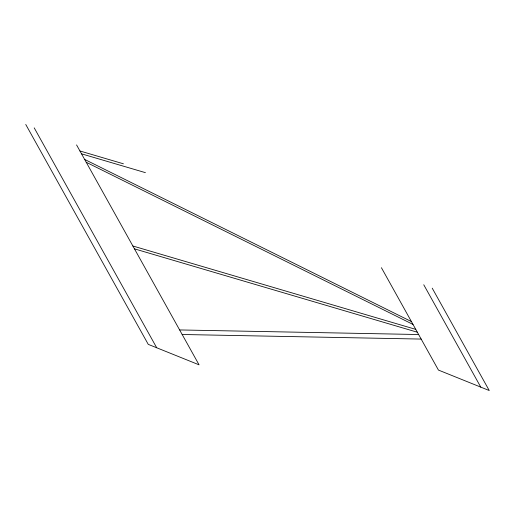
<?xml version="1.0" encoding="UTF-8"?>
<svg xmlns="http://www.w3.org/2000/svg" width="515" height="515" viewBox="0 0 515 515"><rect width="100%" height="100%" fill="white"/><g stroke="black" fill="none" stroke-linecap="round" stroke-linejoin="round"><path stroke-width="0.77" d="M179.626 329.941L418.637 334.525M182.162 334.493L421.173 339.076M79.934 150.979L123.42 163.802M81.518 153.824L145.423 172.66M132.864 245.996L415.772 329.381M134.447 248.842L417.356 332.227M84.627 159.412L411.434 321.592M86.211 162.251L413.017 324.437M432.227 288.175L489.25 390.537L438.439 370.073L381.415 267.71M423.755 284.763L480.785 387.132M76.561 144.927L199.06 364.826L148.249 344.361L25.75 124.463M34.215 127.868L156.715 347.773"/></g></svg>
